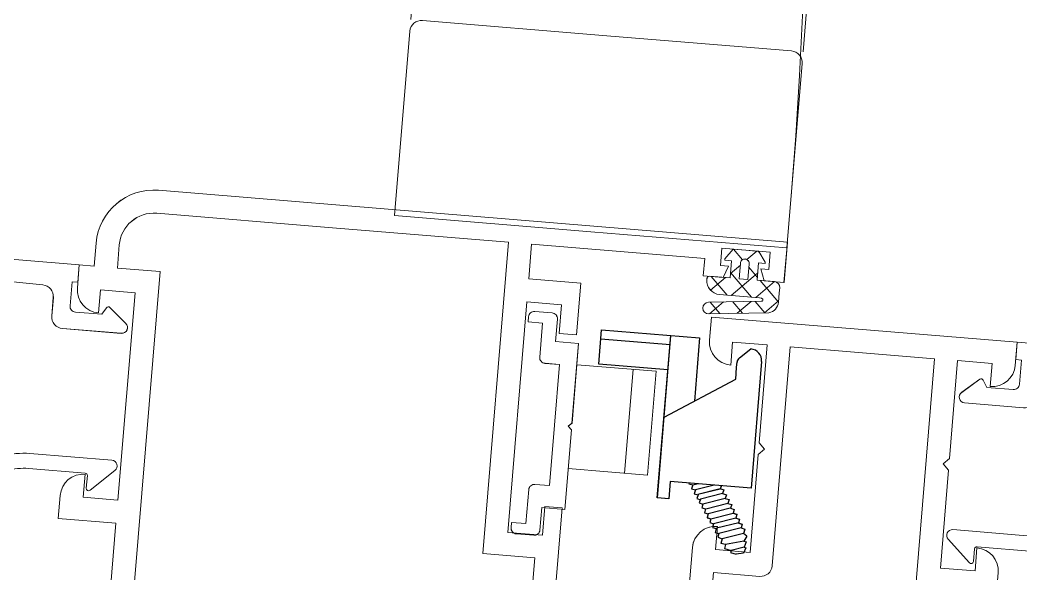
# Model space of a CAD drawing. Header units: millimetres. Extents: x 26282 to 30760, y 1404 to 4574.
# Drawn here: x 29353 to 29361.65, y 3490.9 to 3495.69 of the extents above; entities that cross this region are included whole.
import ezdxf

# ---------------------------------------------------------------- set-up
doc = ezdxf.new("R2010")
doc.units = ezdxf.units.MM
doc.header["$LTSCALE"] = 0.25
doc.layers.add('AB-DUV', color=4, linetype='Continuous', lineweight=50)
doc.layers.add('DOĞRAMA', color=30, linetype='Continuous', lineweight=20)
doc.layers.add('aksesuar_k', color=7, linetype='Continuous')

# ---------------------------------------------------------------- blocks, each defined once
blk = doc.blocks.new('CHD60E27', base_point=(-138.6, 7.85))
at = {"color": 1, "linetype": 'Continuous'}
for p, q in [((-80.6, 56.35), (-78.6, 56.35)), ((-115.729976, 50.516652), (-114.729976, 49.516652)), ((-115.729976, 50.516652), (-114.729976, 49.516652)), ((-78.6, 29.85), (-80.6, 29.85)), ((-137.2, 16.75), (-135.7, 16.75)), ((-135.7, 16.75), (-135.7, 15.25))]:
    blk.add_line(p, q, dxfattribs=at)
at = {"color": 40, "linetype": 'Continuous'}
for points in [[(-138.6, 7.85), (-138.6, 78.35), (-134.7, 78.35), (-134.7, 75.95, -0.414213), (-135.199999, 75.45), (-135.7, 75.45), (-135.7, 76.95), (-137.2, 76.95), (-137.2, 69.45), (-135.7, 69.45), (-135.7, 70.95), (-135.2, 70.95, -0.414213), (-134.699999, 70.45), (-134.7, 66.05), (-135.7, 66.05), (-135.7, 68.05), (-137.2, 68.05), (-137.2, 58.05), (-135.7, 58.05), (-135.7, 60.05), (-134.7, 60.05), (-134.7, 56.65), (-136.6, 56.65), (-136.6, 51.35), (-134.4, 51.35), (-132.2, 51.35), (-132.2, 52.95), (-130.2, 52.95), (-130.2, 51.95), (-128.790992, 51.95, 0.176327), (-128.630295, 52.008489), (-127.7, 52.789099), (-127, 52.789099, -0.43976), (-126.701142, 52.462953), (-126.911671, 50.056591, -0.176327), (-126.983943, 49.901604), (-127.323223, 49.562323, -0.577351), (-127.741481, 49.674394), (-127.772347, 49.789587, 0.267949), (-127.949124, 49.966363), (-129.9, 50.489099), (-130.1, 50.489099, 0.842899), (-130.2, 49.906257), (-130.2, 45.839099, 0.414213), (-129.949998, 45.589099), (-129.628806, 45.589099, 0.137838), (-129.498553, 45.625711), (-127.980252, 46.552487, -0.585341), (-127.6, 46.339099), (-127.6, 45.002615, -0.261351), (-128.07899, 44.149065), (-129.797634, 43.1), (-128.07899, 42.050935, -0.261351), (-127.6, 41.197385), (-127.6, 39.8609, -0.585341), (-127.980252, 39.647512), (-129.498554, 40.574288, 0.137838), (-129.628807, 40.6109), (-129.95, 40.6109, 0.414213), (-130.199999, 40.360899), (-130.2, 36.293743, 0.842899), (-130.1, 35.710901), (-129.9, 35.7109), (-127.949123, 36.233636, 0.267949), (-127.772347, 36.410413), (-127.741481, 36.525605, -0.577351), (-127.323223, 36.637676), (-126.983943, 36.298396, -0.176327), (-126.911671, 36.143409), (-126.701141, 33.737047, -0.43976), (-127, 33.4109), (-127.7, 33.4109), (-128.630295, 34.191511, 0.176327), (-128.790992, 34.25), (-130.2, 34.25), (-130.2, 33.25), (-132.2, 33.25), (-132.2, 34.85), (-136.6, 34.85), (-136.6, 29.55), (-134.7, 29.55), (-134.7, 26.15), (-135.7, 26.15), (-135.7, 28.15), (-137.2, 28.15), (-137.2, 18.15), (-135.7, 18.15), (-135.7, 20.15), (-134.7, 20.15), (-134.7, 15.75, -0.414213), (-135.199999, 15.25), (-135.7, 15.25), (-135.7, 16.75), (-137.2, 16.75), (-137.2, 9.25), (-135.7, 9.25), (-135.7, 10.75), (-135.2, 10.75, -0.414213), (-134.699999, 10.25), (-134.7, 7.85), (-138.6, 7.85)], [(-78.6, 56.35), (-78.6, 29.85), (-79.6, 29.85), (-80.6, 29.85, -0.414213), (-82.599999, 31.85), (-80.6, 31.85), (-80.6, 34.85), (-89.1, 34.85), (-89.6, 35.35), (-90.1, 34.85), (-98.6, 34.85), (-98.6, 31.85), (-96.6, 31.85, -0.414213), (-98.599999, 29.85), (-105.740408, 29.85, -0.356298), (-107.699999, 31.450001), (-105.7, 31.45), (-105.7, 34.85), (-109, 34.85), (-109.5, 35.35), (-110, 34.85), (-113.2, 34.85), (-113.2, 31.45), (-111.2, 31.45, -0.356298), (-113.159592, 29.85), (-115.2, 29.85), (-115.2, 34.25), (-116.609007, 34.25, 0.176327), (-116.769704, 34.191511), (-117.7, 33.4109), (-118.4, 33.4109, -0.43976), (-118.698859, 33.737047), (-118.488329, 36.143409, -0.176327), (-118.416057, 36.298397), (-118.076776, 36.637677, -0.577351), (-117.658519, 36.525604), (-117.627652, 36.410413, 0.267949), (-117.450876, 36.233636), (-115.5, 35.7109), (-115.3, 35.7109, 0.842899), (-115.2, 36.293744), (-115.2, 40.3609, 0.414213), (-115.45, 40.6109), (-115.771193, 40.6109, 0.137838), (-115.901446, 40.574288), (-117.419747, 39.647512, -0.585341), (-117.799999, 39.8609), (-117.8, 41.197384, -0.261351), (-117.32101, 42.050935), (-115.602366, 43.1), (-117.321009, 44.149064, -0.261351), (-117.8, 45.002615), (-117.8, 46.339099, -0.585341), (-117.419747, 46.552488), (-115.901445, 45.625712, 0.137838), (-115.771193, 45.5891), (-115.45, 45.589099, 0.414213), (-115.199999, 45.8391), (-115.2, 49.906257, 0.842899), (-115.3, 50.489099), (-115.5, 50.489099), (-117.450876, 49.966364, 0.267949), (-117.627653, 49.789587), (-117.658518, 49.674395, -0.577351), (-118.076776, 49.562322), (-118.416057, 49.901603, -0.176327), (-118.488329, 50.056591), (-118.698858, 52.462953, -0.43976), (-118.4, 52.789099), (-117.7, 52.789099), (-116.769704, 52.008489, 0.176327), (-116.609007, 51.95), (-115.2, 51.95), (-115.2, 56.35), (-113.159591, 56.35, -0.356297), (-111.199999, 54.75), (-113.2, 54.75), (-113.2, 51.35), (-110, 51.35), (-109.5, 50.85), (-109, 51.35), (-105.7, 51.35), (-105.7, 54.75), (-107.7, 54.75, -0.356297), (-105.740408, 56.35), (-98.6, 56.35, -0.414213), (-96.599999, 54.350001), (-98.6, 54.35), (-98.6, 51.35), (-90.1, 51.35), (-89.6, 50.85), (-89.1, 51.35), (-80.6, 51.35), (-80.6, 54.35), (-82.6, 54.35, -0.414213), (-80.6, 56.35), (-78.6, 56.35)], [(-80.6, 43.1), (-80.6, 49.35), (-99.6, 49.35, -0.414213), (-100.6, 50.35), (-100.6, 54.35), (-103.7, 54.35), (-103.7, 50.35, -0.414213), (-104.699999, 49.350001), (-113.2, 49.35), (-113.2, 36.85), (-104.7, 36.85, -0.414213), (-103.699999, 35.850001), (-103.7, 31.85), (-100.6, 31.85), (-100.6, 35.85, -0.414213), (-99.6, 36.85), (-80.6, 36.85), (-80.6, 43.1)]]:
    blk.add_lwpolyline(points, format="xyb", close=True, dxfattribs=at)
at = {"color": 4, "linetype": 'Continuous'}
for points in [[(-130.210348, 45.762166), (-128.497348, 46.762166), (-122.710348, 46.762166), (-116.923348, 46.762166), (-115.210348, 45.762166), (-115.210348, 50.362166), (-116.910348, 49.362166), (-122.710348, 49.362166), (-128.510348, 49.362166), (-130.210348, 50.362166), (-130.210348, 45.762166)], [(-128.497348, 39.437833), (-130.210348, 40.437833), (-130.210348, 35.837833), (-128.510348, 36.837833), (-122.710348, 36.837833), (-116.910348, 36.837833), (-115.210348, 35.837833), (-115.210348, 40.437833), (-116.923348, 39.437833), (-122.710348, 39.437833), (-128.497348, 39.437833)]]:
    blk.add_lwpolyline(points, close=True, dxfattribs=at)
at = {"color": 40, "linetype": 'Continuous'}
blk.add_lwpolyline([(-134.4, 49.35), (-136.6, 49.35), (-136.6, 36.85), (-132.2, 36.85), (-132.2, 49.35), (-134.4, 49.35)], close=True, dxfattribs=at)
blk = doc.blocks.new('CHD10-3111', base_point=(3855.389827, -8975.811796))
at = {"color": 40, "linetype": 'Continuous'}
blk.add_lwpolyline([(3855.389827, -8949.111796), (3879.389827, -8949.111796), (3879.389827, -8971.111796), (3877.889827, -8971.111796), (3877.889827, -8970.611796), (3875.789827, -8970.611796, 0.414276), (3875.289827, -8971.111902), (3875.289827, -8973.411796), (3875.891113, -8973.764938, -0.44986), (3875.948899, -8974.058621), (3874.687602, -8975.51474, -0.717959), (3873.789827, -8975.211796), (3873.789827, -8970.111796, -0.414242), (3874.789923, -8969.111796), (3876.40713, -8969.111796, 0.409111), (3877.406977, -8968.129248), (3877.703866, -8951.120522, 0.419335), (3877.203942, -8950.611796), (3858.289827, -8950.611796, 0.414214), (3857.789827, -8951.111796), (3857.789827, -8954.510299, 0.096347), (3857.826278, -8954.697709), (3862.331086, -8965.847499, -0.096289), (3862.789827, -8968.20752), (3862.789827, -8975.311796, -0.679855), (3861.925103, -8975.653814), (3860.044019, -8973.648631, -0.65679), (3860.189935, -8973.311796), (3861.289827, -8973.311796, 0.414214), (3861.489827, -8973.111796), (3861.489827, -8968.20752, 0.096295), (3861.125704, -8966.334383), (3856.526235, -8954.950297, -0.096289), (3856.489827, -8954.762994), (3856.489827, -8952.011796), (3855.389827, -8952.011796), (3855.389827, -8949.111796)], format="xyb", close=True, dxfattribs=at)
blk = doc.blocks.new('CHD60E28', base_point=(0, -82.8))
at = {"color": 1, "linetype": 'Continuous'}
blk.add_line((58, -22), (60, -22), dxfattribs=at)
at = {"color": 40, "linetype": 'Continuous'}
blk.add_lwpolyline([(27.74, -27), (38, -27), (38, -22), (40, -22, -0.414213), (42, -23.999999), (40, -24), (40, -27), (58, -27), (58, -24), (56, -24, -0.414213), (58, -21.999999), (60, -22), (60, -23.30168), (62, -23.30168, -0.414213), (67, -28.30168), (67, -28.30168), (67, -55.55084), (67, -82.8), (63.5, -82.8), (63.5, -81.073884), (64.5, -80.7), (64.5, -81.4), (66, -81.4), (66, -77.2), (64.5, -77.2), (64.5, -77.9), (63.5, -77.526115), (63.5, -75.8), (65, -75.8), (65, -60.8), (62, -60.8), (62, -65.3), (57.5, -65.3), (57.5, -63.8), (60, -63.8), (60, -60.8), (40, -60.8), (40, -63.8), (42.5, -63.8), (42.5, -65.3), (31.308076, -65.3)], format="xyb", dxfattribs=at)
blk.add_lwpolyline([(65, -43.55084), (65, -28.301681, 0.414213), (62, -25.301681), (60, -25.30168), (60, -29), (25.4, -29), (25.4, -58.8), (29.864701, -58.8), (32.462777, -63.3), (38, -63.3), (38, -58.8), (65, -58.8), (65, -43.55084)], format="xyb", close=True, dxfattribs=at)
blk = doc.blocks.new('CHD40D06', base_point=(-3.244644, -4.348007))
at = {"color": 1, "linetype": 'Continuous'}
for p, q in [((-3.233957, 1.502004), (-2.114244, 0.38229)), ((-3.143286, 0.615308), (-2.231326, 1.527269)), ((-1.5, 0.137274), (0, 1.637274)), ((-1.19341, 1.582777), (0, 0.389367)), ((-1.5, -1.984046), (0.484046, 0)), ((0.389367, 0), (1.189367, -0.8)), ((-2.992329, -0.860945), (-1.872616, -1.980658)), ((-2.94649, -1.309216), (-2.03453, -0.397255)), ((-1.5, -0.231953), (0.605442, -2.337395)), ((1.664749, -0.940617), (2.5, -0.105366)), ((0.267971, -2.337395), (1.067971, -1.537395)), ((1.710462, -1.321095), (2.5, -2.110633)), ((-2.749694, -3.23374), (-1.837734, -2.32178)), ((-1.5, -2.353274), (-0.000027, -3.853246)), ((2.317869, -2.408817), (2.5, -2.226687)), ((-2.750701, -3.223894), (-1.626587, -4.348007)), ((-1.74264, -4.348007), (0, -2.605366))]:
    blk.add_line(p, q, dxfattribs=at)
for points in [[(2.5, -0.0586), (2.5, -1.168698), (2.5, -2.278795), (1.60183, -2.919995), (1.5, -2.919995), (1.5, -2.337395), (0, -2.337395), (0, -3.848007, -0.414213), (-0.499999, -4.348007), (-0.943759, -4.348007), (-1.741907, -4.348007, -0.346314), (-2.714035, -3.582455), (-3.24205, 1.581145, -0.414213), (-2.795506, 2.129414, -0.414213), (-2.247237, 1.68287), (-1.7854, -2.833564), (-1.760746, -2.951964), (-1.679623, -2.98778), (-1.584181, -2.97584), (-1.510215, -2.854067), (-1.5, -2.668709), (-1.5, 0.781642, -0.414213), (-0.3, 1.981642), (-0.2, 1.981642, -0.414209), (0, 1.781645), (0, 0), (1.5, 0), (1.5, 0.5826), (1.60183, 0.5826), (2.5, -0.0586)], [(1.743245, -1.168703, 0.444305), (1.335038, -0.8), (0, -0.8), (0, -1.537395), (1.335028, -1.537395, 0.444305), (1.743245, -1.168703)]]:
    blk.add_lwpolyline(points, format="xyb", close=True, dxfattribs=at)
blk = doc.blocks.new('ISP-ROTO')
for p, q in [((-7.112, 68), (0, 68)), ((7.112, 68), (0, 68)), ((-8.105, 67.118), (-13, 26)), ((8.105, 67.118), (13, 26)), ((-13, 26), (0, 26)), ((13, 26), (0, 26)), ((-16, 24), (0, 24)), ((16, 24), (0, 24)), ((-17, 23), (-17, 17)), ((17, 23), (17, 17)), ((-16, 17), (0, 17)), ((16, 17), (0, 17)), ((-17, 16), (-17, 0)), ((17, 16), (17, 0)), ((-17, 0), (0, 0)), ((17, 0), (0, 0))]:
    blk.add_line(p, q)
for points in [[(0, 25.701), (-12.32, 25.701, 1), (-12.32, 24.241), (0, 24.241)], [(0, 25.701), (12.32, 25.701, -1), (12.32, 24.241), (0, 24.241)]]:
    blk.add_lwpolyline(points, format="xyb")
for centre, start, end in [((-7.112, 67), 90, 173.21103), ((7.112, 67), 6.78897, 90), ((-16, 23), 90, 180), ((16, 23), 0, 90), ((-16, 16), 90, 180), ((16, 16), 0, 90)]:
    blk.add_arc(centre, 1, start, end)
blk = doc.blocks.new('karş')
at = {"layer": 'aksesuar_k'}
for p, q in [((-11.742, 16.152), (-3.242, 16.152)), ((-11.742, 13.152), (-11.742, 16.152)), ((-5.742, 2.052), (-5.742, 16.152)), ((-3.242, 16.152), (-3.242, 10.662)), ((-11.742, 15.352), (-5.742, 15.352)), ((0.322, 14.701), (1.258, 15.552)), ((0.158, 13.852), (0.158, 14.331)), ((0.158, 12.852), (0.158, 13.852)), ((2.258, 14.552), (2.258, 3.552)), ((-5.742, 13.152), (-11.742, 13.152)), ((-5.742, 9.052), (0.158, 12.852)), ((-4.742, 3.552), (-4.742, 2.052)), ((2.258, 3.552), (-4.742, 3.552)), ((-3.104, 3.552), (-3.117, 3.489)), ((-3.104, 3.552), (-3.117, 3.489)), ((-3.117, 3.489), (-2.785, 3.418)), ((-3.117, 3.489), (-2.785, 3.418)), ((-2.32, 3.552), (-2.772, 3.398)), ((-0.939, 3.552), (-2.522, 3.012)), ((-0.312, 3.584), (-0.383, 3.252)), ((-0.319, 3.552), (-0.383, 3.252)), ((-2.785, 3.418), (-2.856, 3.085)), ((-2.785, 3.418), (-2.856, 3.085)), ((-2.856, 3.085), (-2.523, 3.014)), ((-2.856, 3.085), (-2.523, 3.014)), ((-2.523, 3.014), (-2.593, 2.68)), ((-2.523, 3.014), (-2.593, 2.68)), ((-2.593, 2.68), (-2.26, 2.609)), ((-2.593, 2.68), (-2.26, 2.609)), ((-2.26, 2.609), (-2.331, 2.276)), ((-2.26, 2.609), (-2.331, 2.276)), ((-0.393, 3.267), (-2.271, 2.626)), ((-0.151, 2.893), (-2.029, 2.251)), ((-0.414, 3.299), (-0.081, 3.227)), ((-0.414, 3.299), (-0.081, 3.227)), ((-0.081, 3.227), (-0.152, 2.895)), ((-0.081, 3.227), (-0.152, 2.895)), ((-0.152, 2.895), (0.182, 2.822)), ((-0.152, 2.895), (0.182, 2.822)), ((0.182, 2.822), (0.111, 2.489)), ((0.182, 2.822), (0.111, 2.489)), ((-4.742, 2.052), (-5.742, 2.052)), ((-2.331, 2.276), (-1.999, 2.205)), ((-2.331, 2.276), (-1.999, 2.205)), ((-2.029, 2.252), (-2.1, 1.919)), ((-2.029, 2.252), (-2.1, 1.919)), ((-2.1, 1.919), (-1.767, 1.848)), ((-2.1, 1.919), (-1.767, 1.848)), ((-1.767, 1.848), (-1.837, 1.514)), ((-1.767, 1.848), (-1.837, 1.514)), ((0.11, 2.491), (-1.768, 1.85)), ((0.377, 2.078), (-1.5, 1.436)), ((0.111, 2.489), (0.443, 2.418)), ((0.111, 2.489), (0.443, 2.418)), ((0.443, 2.418), (0.372, 2.085)), ((0.443, 2.418), (0.372, 2.085)), ((0.372, 2.085), (0.706, 2.013)), ((0.372, 2.085), (0.706, 2.013)), ((0.706, 2.013), (0.635, 1.68)), ((0.706, 2.013), (0.635, 1.68)), ((-1.837, 1.514), (-1.505, 1.442)), ((-1.837, 1.514), (-1.505, 1.442)), ((-1.505, 1.442), (-1.576, 1.11)), ((-1.505, 1.442), (-1.576, 1.11)), ((-1.576, 1.11), (-1.243, 1.039)), ((-1.576, 1.11), (-1.243, 1.039)), ((-1.243, 1.039), (-1.313, 0.704)), ((-1.243, 1.039), (-1.313, 0.704)), ((0.614, 1.681), (-1.264, 1.04)), ((0.891, 1.255), (-0.987, 0.613)), ((1.164, 0.865), (-0.714, 0.223)), ((0.635, 1.68), (0.968, 1.609)), ((0.635, 1.68), (0.968, 1.609)), ((0.968, 1.609), (0.897, 1.276)), ((0.968, 1.609), (0.897, 1.276)), ((0.897, 1.276), (1.231, 1.203)), ((0.897, 1.276), (1.231, 1.203)), ((1.231, 1.203), (1.16, 0.871)), ((1.231, 1.203), (1.16, 0.871)), ((1.16, 0.871), (1.492, 0.8)), ((1.16, 0.871), (1.492, 0.8)), ((-1.313, 0.704), (-0.98, 0.633)), ((-1.313, 0.704), (-0.98, 0.633)), ((-0.98, 0.633), (-1.051, 0.3)), ((-0.98, 0.633), (-1.051, 0.3)), ((-1.051, 0.3), (-0.718, 0.229)), ((-1.051, 0.3), (-0.718, 0.229)), ((-0.718, 0.229), (-0.788, -0.105)), ((-0.718, 0.229), (-0.788, -0.105)), ((1.445, 0.494), (-0.433, -0.148)), ((1.684, 0.061), (-0.194, -0.58)), ((1.492, 0.8), (1.421, 0.467)), ((1.492, 0.8), (1.421, 0.467)), ((1.421, 0.467), (1.755, 0.394)), ((1.421, 0.467), (1.755, 0.394)), ((1.755, 0.394), (1.684, 0.061)), ((1.755, 0.394), (1.684, 0.061)), ((1.684, 0.061), (2.017, -0.01)), ((1.684, 0.061), (2.017, -0.01)), ((-0.788, -0.105), (-0.456, -0.176)), ((-0.788, -0.105), (-0.456, -0.176)), ((-0.456, -0.176), (-0.527, -0.509)), ((-0.527, -0.509), (-0.194, -0.58)), ((-0.527, -0.509), (-0.194, -0.58)), ((-0.194, -0.58), (-0.264, -0.914)), ((-0.194, -0.58), (-0.264, -0.914)), ((1.928, -0.41), (0.133, -0.999)), ((2.228, -0.601), (1.928, -0.41)), ((2.017, -0.01), (1.931, -0.412)), ((2.017, -0.01), (1.946, -0.342)), ((2.228, -0.601), (2.026, -1.049)), ((-0.264, -0.914), (0.133, -0.999)), ((0.133, -0.999), (0.039, -1.439)), ((0.47, -1.483), (0.039, -1.439)), ((0.47, -1.483), (0.398, -1.816)), ((2.026, -1.049), (0.47, -1.483)), ((2.097, -1.582), (0.997, -1.944)), ((2.026, -1.049), (2.226, -1.092)), ((2.219, -1.612), (2.079, -2.104)), ((2.226, -1.092), (2.097, -1.582)), ((2.097, -1.582), (2.219, -1.612)), ((0.398, -1.816), (0.997, -1.944)), ((0.997, -1.944), (0.955, -2.144)), ((0.955, -2.144), (1.455, -2.226)), ((2.079, -2.104), (1.453, -2.234))]:
    blk.add_line(p, q, dxfattribs=at)
for centre, radius, start, end in [((0.658, 14.331), 0.5, 132.27369, 180), ((1.258, 14.552), 1, 0, 90)]:
    blk.add_arc(centre, radius, start, end, dxfattribs=at)
blk = doc.blocks.new('A$C3DEF5641')
at = {"layer": 'DOĞRAMA', "color": 163}
for p, q in [((440.712, 106.857), (433.832, 106.857)), ((438.712, 106.857), (438.712, 97.857)), ((440.712, 97.857), (440.712, 106.857)), ((433.832, 97.857), (440.712, 97.857))]:
    blk.add_line(p, q, dxfattribs=at)
at = {"layer": 'DOĞRAMA', "color": 163, "lineweight": 0}
blk.add_lwpolyline([(431.082, 106.754), (432.332, 106.754), (432.332, 101.504), (432.332, 96.254), (431.082, 96.254, 0.414214), (430.582, 95.754), (430.582, 92.804), (429.332, 92.804), (429.332, 92.354, 0.414214), (429.832, 91.854), (431.332, 91.854, 0.414214), (431.832, 92.354), (431.832, 94.304), (433.832, 94.304), (433.832, 101.204), (433.532, 101.504), (433.832, 101.804), (433.832, 108.704), (431.832, 108.704), (431.832, 110.654, 0.414214), (431.332, 111.154), (429.832, 111.154, 0.414214), (429.332, 110.654), (429.332, 110.204), (430.582, 110.204), (430.582, 107.254, 0.414214)], format="xyb", close=True, dxfattribs=at)
at = {"layer": 'DOĞRAMA', "color": 163}
blk.add_arc((46.495, 122.913), 404.588, 0, 90, dxfattribs=at)
for name, p in [('ISP-ROTO', (434.083, 118.424)), ('karş', (447.454, 93.905))]:
    blk.add_blockref(name, p, dxfattribs=at)
at = {"layer": 'DOĞRAMA', "color": 163, "rotation": 90}
for name, p in [('CHD60E28', (451.083, 51.924)), ('CHD40D06', (450.754, 112.181)), ('CHD10-3111', (394.983, 87.924))]:
    blk.add_blockref(name, p, dxfattribs=at)
at = {"layer": 'DOĞRAMA', "color": 163, "xscale": -1, "rotation": 270}
for name, p in [('CHD60E27', (423.083, 51.924)), ('CHD10-3111', (466.883, 87.924))]:
    blk.add_blockref(name, p, dxfattribs=at)
blk = doc.blocks.new('A$C187D15ED')
at = {"layer": 'DOĞRAMA', "color": 163, "xscale": 0.1, "yscale": 0.1, "zscale": 0.1, "rotation": 355.2754398313509}
blk.add_blockref('A$C3DEF5641', (9743.2711, 3280.6018, -134.2241), dxfattribs=at)
blk.add_blockref('A$C3DEF5641', (9743.2711, 3280.6018, -134.2241), dxfattribs=at)

msp = doc.modelspace()

# ---------------------------------------------------------------- block references
at = {"layer": 'AB-DUV', "ltscale": 100}
msp.add_blockref('A$C187D15ED', (19570.4239, 205.0275, 5.1264), dxfattribs=at)

# ---------------------------------------------------------------- next in the draw order: linework, layer by layer
at = {"layer": 'aksesuar_k'}
for p, q in [((29358, 3492.71, -129.0977), (29358.0247, 3493.0089, -129.0977)), ((29358, 3492.71, -129.0977), (29358.0247, 3493.0089, -129.0977)), ((29358.0247, 3493.0089, -129.0977), (29358.8718, 3492.9389, -129.0977)), ((29358.0247, 3493.0089, -129.0977), (29358.8718, 3492.9389, -129.0977)), ((29358.0181, 3492.9292, -129.0977), (29358.616, 3492.8798, -129.0977)), ((29358.0181, 3492.9292, -129.0977), (29358.616, 3492.8798, -129.0977)), ((29358.5065, 3491.5543, -129.0977), (29358.6226, 3492.9595, -129.0977)), ((29358.5065, 3491.5543, -129.0977), (29358.6226, 3492.9595, -129.0977)), ((29358.8718, 3492.9389, -129.0977), (29358.8266, 3492.3918, -129.0977)), ((29358.8718, 3492.9389, -129.0977), (29358.8266, 3492.3918, -129.0977)), ((29359.215, 3492.7649, -129.0977), (29359.3153, 3492.8421, -129.0977)), ((29359.215, 3492.7649, -129.0977), (29359.3153, 3492.8421, -129.0977)), ((29359.1917, 3492.6817, -129.0977), (29359.1956, 3492.7294, -129.0977)), ((29359.1917, 3492.6817, -129.0977), (29359.1956, 3492.7294, -129.0977)), ((29359.4067, 3492.7342, -129.0977), (29359.3161, 3491.6379, -129.0977)), ((29359.4067, 3492.7342, -129.0977), (29359.3161, 3491.6379, -129.0977)), ((29358.5979, 3492.6605, -129.0977), (29358, 3492.71, -129.0977)), ((29358.5979, 3492.6605, -129.0977), (29358, 3492.71, -129.0977)), ((29359.1834, 3492.582, -129.0977), (29359.1917, 3492.6817, -129.0977)), ((29359.1834, 3492.582, -129.0977), (29359.1917, 3492.6817, -129.0977)), ((29358.5641, 3492.2519, -129.0977), (29359.1834, 3492.582, -129.0977)), ((29358.5641, 3492.2519, -129.0977), (29359.1834, 3492.582, -129.0977)), ((29358.6185, 3491.6956, -129.0977), (29358.6061, 3491.5461, -129.0977)), ((29358.6185, 3491.6956, -129.0977), (29358.6061, 3491.5461, -129.0977)), ((29359.3161, 3491.6379, -129.0977), (29358.6185, 3491.6956, -129.0977)), ((29359.3161, 3491.6379, -129.0977), (29358.6185, 3491.6956, -129.0977)), ((29358.7817, 3491.6821, -129.0977), (29358.7799, 3491.6759, -129.0977)), ((29358.7817, 3491.6821, -129.0977), (29358.7799, 3491.6759, -129.0977)), ((29358.7817, 3491.6821, -129.0977), (29358.7799, 3491.6759, -129.0977)), ((29358.7817, 3491.6821, -129.0977), (29358.7799, 3491.6759, -129.0977)), ((29358.7799, 3491.6759, -129.0977), (29358.8125, 3491.666, -129.0977)), ((29358.7799, 3491.6759, -129.0977), (29358.8125, 3491.666, -129.0977)), ((29358.7799, 3491.6759, -129.0977), (29358.8125, 3491.666, -129.0977)), ((29358.7799, 3491.6759, -129.0977), (29358.8125, 3491.666, -129.0977)), ((29358.8125, 3491.666, -129.0977), (29358.8027, 3491.6335, -129.0977)), ((29358.8125, 3491.666, -129.0977), (29358.8027, 3491.6335, -129.0977)), ((29358.8125, 3491.666, -129.0977), (29358.8027, 3491.6335, -129.0977)), ((29358.8125, 3491.666, -129.0977), (29358.8027, 3491.6335, -129.0977)), ((29358.8027, 3491.6335, -129.0977), (29358.8352, 3491.6236, -129.0977)), ((29358.8027, 3491.6335, -129.0977), (29358.8352, 3491.6236, -129.0977)), ((29358.8027, 3491.6335, -129.0977), (29358.8352, 3491.6236, -129.0977)), ((29358.8027, 3491.6335, -129.0977), (29358.8352, 3491.6236, -129.0977)), ((29358.8599, 3491.6756, -129.0977), (29358.8136, 3491.664, -129.0977)), ((29358.8599, 3491.6756, -129.0977), (29358.8136, 3491.664, -129.0977)), ((29358.8352, 3491.6236, -129.0977), (29358.8255, 3491.5909, -129.0977)), ((29358.8352, 3491.6236, -129.0977), (29358.8255, 3491.5909, -129.0977)), ((29358.8352, 3491.6236, -129.0977), (29358.8255, 3491.5909, -129.0977)), ((29358.8352, 3491.6236, -129.0977), (29358.8255, 3491.5909, -129.0977)), ((29358.9975, 3491.6642, -129.0977), (29358.8353, 3491.6234, -129.0977)), ((29358.9975, 3491.6642, -129.0977), (29358.8353, 3491.6234, -129.0977)), ((29359.0495, 3491.6313, -129.0977), (29358.8571, 3491.5829, -129.0977)), ((29359.0495, 3491.6313, -129.0977), (29358.8571, 3491.5829, -129.0977)), ((29359.0706, 3491.592, -129.0977), (29358.8782, 3491.5436, -129.0977)), ((29359.0706, 3491.592, -129.0977), (29358.8782, 3491.5436, -129.0977)), ((29359.0478, 3491.6346, -129.0977), (29359.0804, 3491.6248, -129.0977)), ((29359.0478, 3491.6346, -129.0977), (29359.0804, 3491.6248, -129.0977)), ((29359.0478, 3491.6346, -129.0977), (29359.0804, 3491.6248, -129.0977)), ((29359.0478, 3491.6346, -129.0977), (29359.0804, 3491.6248, -129.0977)), ((29359.0602, 3491.6623, -129.0977), (29359.0504, 3491.6297, -129.0977)), ((29359.0602, 3491.6623, -129.0977), (29359.0504, 3491.6297, -129.0977)), ((29359.0593, 3491.6591, -129.0977), (29359.0504, 3491.6297, -129.0977)), ((29359.0593, 3491.6591, -129.0977), (29359.0504, 3491.6297, -129.0977)), ((29359.0804, 3491.6248, -129.0977), (29359.0705, 3491.5922, -129.0977)), ((29359.0804, 3491.6248, -129.0977), (29359.0705, 3491.5922, -129.0977)), ((29359.0804, 3491.6248, -129.0977), (29359.0705, 3491.5922, -129.0977)), ((29359.0804, 3491.6248, -129.0977), (29359.0705, 3491.5922, -129.0977)), ((29359.0705, 3491.5922, -129.0977), (29359.1032, 3491.5822, -129.0977)), ((29359.0705, 3491.5922, -129.0977), (29359.1032, 3491.5822, -129.0977)), ((29359.0705, 3491.5922, -129.0977), (29359.1032, 3491.5822, -129.0977)), ((29359.0705, 3491.5922, -129.0977), (29359.1032, 3491.5822, -129.0977)), ((29358.6061, 3491.5461, -129.0977), (29358.5065, 3491.5543, -129.0977)), ((29358.6061, 3491.5461, -129.0977), (29358.5065, 3491.5543, -129.0977)), ((29358.8255, 3491.5909, -129.0977), (29358.8581, 3491.5811, -129.0977)), ((29358.8255, 3491.5909, -129.0977), (29358.8581, 3491.5811, -129.0977)), ((29358.8255, 3491.5909, -129.0977), (29358.8581, 3491.5811, -129.0977)), ((29358.8255, 3491.5909, -129.0977), (29358.8581, 3491.5811, -129.0977)), ((29358.8581, 3491.5811, -129.0977), (29358.8483, 3491.5485, -129.0977)), ((29358.8581, 3491.5811, -129.0977), (29358.8483, 3491.5485, -129.0977)), ((29358.8581, 3491.5811, -129.0977), (29358.8483, 3491.5485, -129.0977)), ((29358.8581, 3491.5811, -129.0977), (29358.8483, 3491.5485, -129.0977)), ((29358.8483, 3491.5485, -129.0977), (29358.8808, 3491.5387, -129.0977)), ((29358.8483, 3491.5485, -129.0977), (29358.8808, 3491.5387, -129.0977)), ((29358.8483, 3491.5485, -129.0977), (29358.8808, 3491.5387, -129.0977)), ((29358.8483, 3491.5485, -129.0977), (29358.8808, 3491.5387, -129.0977)), ((29358.8782, 3491.5436, -129.0977), (29358.8684, 3491.511, -129.0977)), ((29358.8782, 3491.5436, -129.0977), (29358.8684, 3491.511, -129.0977)), ((29358.8782, 3491.5436, -129.0977), (29358.8684, 3491.511, -129.0977)), ((29358.8782, 3491.5436, -129.0977), (29358.8684, 3491.511, -129.0977)), ((29358.8684, 3491.511, -129.0977), (29358.9009, 3491.5012, -129.0977)), ((29358.8684, 3491.511, -129.0977), (29358.9009, 3491.5012, -129.0977)), ((29358.8684, 3491.511, -129.0977), (29358.9009, 3491.5012, -129.0977)), ((29358.8684, 3491.511, -129.0977), (29358.9009, 3491.5012, -129.0977)), ((29359.0933, 3491.5498, -129.0977), (29358.9008, 3491.5014, -129.0977)), ((29359.0933, 3491.5498, -129.0977), (29358.9008, 3491.5014, -129.0977)), ((29359.1166, 3491.5064, -129.0977), (29358.9241, 3491.458, -129.0977)), ((29359.1166, 3491.5064, -129.0977), (29358.9241, 3491.458, -129.0977)), ((29359.1032, 3491.5822, -129.0977), (29359.0934, 3491.5497, -129.0977)), ((29359.1032, 3491.5822, -129.0977), (29359.0934, 3491.5497, -129.0977)), ((29359.1032, 3491.5822, -129.0977), (29359.0934, 3491.5497, -129.0977)), ((29359.1032, 3491.5822, -129.0977), (29359.0934, 3491.5497, -129.0977)), ((29359.0934, 3491.5497, -129.0977), (29359.126, 3491.5398, -129.0977)), ((29359.0934, 3491.5497, -129.0977), (29359.126, 3491.5398, -129.0977)), ((29359.0934, 3491.5497, -129.0977), (29359.126, 3491.5398, -129.0977)), ((29359.0934, 3491.5497, -129.0977), (29359.126, 3491.5398, -129.0977)), ((29359.126, 3491.5398, -129.0977), (29359.1161, 3491.5073, -129.0977)), ((29359.126, 3491.5398, -129.0977), (29359.1161, 3491.5073, -129.0977)), ((29359.126, 3491.5398, -129.0977), (29359.1161, 3491.5073, -129.0977)), ((29359.126, 3491.5398, -129.0977), (29359.1161, 3491.5073, -129.0977)), ((29359.1161, 3491.5073, -129.0977), (29359.1488, 3491.4973, -129.0977)), ((29359.1161, 3491.5073, -129.0977), (29359.1488, 3491.4973, -129.0977)), ((29359.1161, 3491.5073, -129.0977), (29359.1488, 3491.4973, -129.0977)), ((29359.1161, 3491.5073, -129.0977), (29359.1488, 3491.4973, -129.0977)), ((29358.9009, 3491.5012, -129.0977), (29358.8912, 3491.4685, -129.0977)), ((29358.9009, 3491.5012, -129.0977), (29358.8912, 3491.4685, -129.0977)), ((29358.9009, 3491.5012, -129.0977), (29358.8912, 3491.4685, -129.0977)), ((29358.9009, 3491.5012, -129.0977), (29358.8912, 3491.4685, -129.0977)), ((29358.8912, 3491.4685, -129.0977), (29358.9238, 3491.4586, -129.0977)), ((29358.8912, 3491.4685, -129.0977), (29358.9238, 3491.4586, -129.0977)), ((29358.8912, 3491.4685, -129.0977), (29358.9238, 3491.4586, -129.0977)), ((29358.8912, 3491.4685, -129.0977), (29358.9238, 3491.4586, -129.0977)), ((29358.9238, 3491.4586, -129.0977), (29358.914, 3491.4261, -129.0977)), ((29358.9238, 3491.4586, -129.0977), (29358.914, 3491.4261, -129.0977)), ((29358.9238, 3491.4586, -129.0977), (29358.914, 3491.4261, -129.0977)), ((29358.9238, 3491.4586, -129.0977), (29358.914, 3491.4261, -129.0977)), ((29358.914, 3491.4261, -129.0977), (29358.9465, 3491.4162, -129.0977)), ((29358.914, 3491.4261, -129.0977), (29358.9465, 3491.4162, -129.0977)), ((29358.914, 3491.4261, -129.0977), (29358.9465, 3491.4162, -129.0977)), ((29358.914, 3491.4261, -129.0977), (29358.9465, 3491.4162, -129.0977)), ((29359.1369, 3491.465, -129.0977), (29358.9445, 3491.4166, -129.0977)), ((29359.1369, 3491.465, -129.0977), (29358.9445, 3491.4166, -129.0977)), ((29359.161, 3491.4202, -129.0977), (29358.9685, 3491.3717, -129.0977)), ((29359.161, 3491.4202, -129.0977), (29358.9685, 3491.3717, -129.0977)), ((29359.1488, 3491.4973, -129.0977), (29359.139, 3491.4647, -129.0977)), ((29359.1488, 3491.4973, -129.0977), (29359.139, 3491.4647, -129.0977)), ((29359.1488, 3491.4973, -129.0977), (29359.139, 3491.4647, -129.0977)), ((29359.1488, 3491.4973, -129.0977), (29359.139, 3491.4647, -129.0977)), ((29359.139, 3491.4647, -129.0977), (29359.1716, 3491.4549, -129.0977)), ((29359.139, 3491.4647, -129.0977), (29359.1716, 3491.4549, -129.0977)), ((29359.139, 3491.4647, -129.0977), (29359.1716, 3491.4549, -129.0977)), ((29359.139, 3491.4647, -129.0977), (29359.1716, 3491.4549, -129.0977)), ((29359.1716, 3491.4549, -129.0977), (29359.1617, 3491.4223, -129.0977)), ((29359.1716, 3491.4549, -129.0977), (29359.1617, 3491.4223, -129.0977)), ((29359.1716, 3491.4549, -129.0977), (29359.1617, 3491.4223, -129.0977)), ((29359.1716, 3491.4549, -129.0977), (29359.1617, 3491.4223, -129.0977)), ((29359.1617, 3491.4223, -129.0977), (29359.1944, 3491.4123, -129.0977)), ((29359.1617, 3491.4223, -129.0977), (29359.1944, 3491.4123, -129.0977)), ((29359.1617, 3491.4223, -129.0977), (29359.1944, 3491.4123, -129.0977)), ((29359.1617, 3491.4223, -129.0977), (29359.1944, 3491.4123, -129.0977)), ((29358.9465, 3491.4162, -129.0977), (29358.9368, 3491.3835, -129.0977)), ((29358.9465, 3491.4162, -129.0977), (29358.9368, 3491.3835, -129.0977)), ((29358.9465, 3491.4162, -129.0977), (29358.9368, 3491.3835, -129.0977)), ((29358.9465, 3491.4162, -129.0977), (29358.9368, 3491.3835, -129.0977)), ((29358.9368, 3491.3835, -129.0977), (29358.9694, 3491.3737, -129.0977)), ((29358.9368, 3491.3835, -129.0977), (29358.9694, 3491.3737, -129.0977)), ((29358.9368, 3491.3835, -129.0977), (29358.9694, 3491.3737, -129.0977)), ((29358.9368, 3491.3835, -129.0977), (29358.9694, 3491.3737, -129.0977)), ((29358.9694, 3491.3737, -129.0977), (29358.9596, 3491.3411, -129.0977)), ((29358.9694, 3491.3737, -129.0977), (29358.9596, 3491.3411, -129.0977)), ((29358.9694, 3491.3737, -129.0977), (29358.9596, 3491.3411, -129.0977)), ((29358.9694, 3491.3737, -129.0977), (29358.9596, 3491.3411, -129.0977)), ((29358.9596, 3491.3411, -129.0977), (29358.9921, 3491.3313, -129.0977)), ((29358.9596, 3491.3411, -129.0977), (29358.9921, 3491.3313, -129.0977)), ((29358.9596, 3491.3411, -129.0977), (29358.9921, 3491.3313, -129.0977)), ((29358.9596, 3491.3411, -129.0977), (29358.9921, 3491.3313, -129.0977)), ((29359.1849, 3491.3791, -129.0977), (29358.9925, 3491.3306, -129.0977)), ((29359.1849, 3491.3791, -129.0977), (29358.9925, 3491.3306, -129.0977)), ((29359.21, 3491.3398, -129.0977), (29359.0175, 3491.2913, -129.0977)), ((29359.21, 3491.3398, -129.0977), (29359.0175, 3491.2913, -129.0977)), ((29359.1944, 3491.4123, -129.0977), (29359.1846, 3491.3797, -129.0977)), ((29359.1944, 3491.4123, -129.0977), (29359.1846, 3491.3797, -129.0977)), ((29359.1944, 3491.4123, -129.0977), (29359.1846, 3491.3797, -129.0977)), ((29359.1944, 3491.4123, -129.0977), (29359.1846, 3491.3797, -129.0977)), ((29359.1846, 3491.3797, -129.0977), (29359.2172, 3491.3699, -129.0977)), ((29359.1846, 3491.3797, -129.0977), (29359.2172, 3491.3699, -129.0977)), ((29359.1846, 3491.3797, -129.0977), (29359.2172, 3491.3699, -129.0977)), ((29359.1846, 3491.3797, -129.0977), (29359.2172, 3491.3699, -129.0977)), ((29359.2172, 3491.3699, -129.0977), (29359.2073, 3491.3373, -129.0977)), ((29359.2172, 3491.3699, -129.0977), (29359.2073, 3491.3373, -129.0977)), ((29359.2172, 3491.3699, -129.0977), (29359.2073, 3491.3373, -129.0977)), ((29359.2172, 3491.3699, -129.0977), (29359.2073, 3491.3373, -129.0977)), ((29359.2073, 3491.3373, -129.0977), (29359.24, 3491.3273, -129.0977)), ((29359.2073, 3491.3373, -129.0977), (29359.24, 3491.3273, -129.0977)), ((29359.2073, 3491.3373, -129.0977), (29359.24, 3491.3273, -129.0977)), ((29359.2073, 3491.3373, -129.0977), (29359.24, 3491.3273, -129.0977)), ((29358.9921, 3491.3313, -129.0977), (29358.9824, 3491.2985, -129.0977)), ((29358.9921, 3491.3313, -129.0977), (29358.9824, 3491.2985, -129.0977)), ((29358.9921, 3491.3313, -129.0977), (29358.9824, 3491.2985, -129.0977)), ((29358.9921, 3491.3313, -129.0977), (29358.9824, 3491.2985, -129.0977)), ((29358.9824, 3491.2985, -129.0977), (29359.015, 3491.2887, -129.0977)), ((29358.9824, 3491.2985, -129.0977), (29359.015, 3491.2887, -129.0977)), ((29358.9824, 3491.2985, -129.0977), (29359.015, 3491.2887, -129.0977)), ((29358.9824, 3491.2985, -129.0977), (29359.015, 3491.2887, -129.0977)), ((29359.015, 3491.2887, -129.0977), (29359.0052, 3491.2561, -129.0977)), ((29359.015, 3491.2887, -129.0977), (29359.0052, 3491.2561, -129.0977)), ((29359.0052, 3491.2561, -129.0977), (29359.0377, 3491.2463, -129.0977)), ((29359.0052, 3491.2561, -129.0977), (29359.0377, 3491.2463, -129.0977)), ((29359.0052, 3491.2561, -129.0977), (29359.0377, 3491.2463, -129.0977)), ((29359.0052, 3491.2561, -129.0977), (29359.0377, 3491.2463, -129.0977)), ((29359.0377, 3491.2463, -129.0977), (29359.028, 3491.2135, -129.0977)), ((29359.0377, 3491.2463, -129.0977), (29359.028, 3491.2135, -129.0977)), ((29359.0377, 3491.2463, -129.0977), (29359.028, 3491.2135, -129.0977)), ((29359.0377, 3491.2463, -129.0977), (29359.028, 3491.2135, -129.0977)), ((29359.2302, 3491.2947, -129.0977), (29359.0377, 3491.2463, -129.0977)), ((29359.2302, 3491.2947, -129.0977), (29359.0377, 3491.2463, -129.0977)), ((29359.24, 3491.3273, -129.0977), (29359.2302, 3491.2947, -129.0977)), ((29359.24, 3491.3273, -129.0977), (29359.2302, 3491.2947, -129.0977)), ((29359.24, 3491.3273, -129.0977), (29359.2302, 3491.2947, -129.0977)), ((29359.24, 3491.3273, -129.0977), (29359.2302, 3491.2947, -129.0977)), ((29359.2302, 3491.2947, -129.0977), (29359.2628, 3491.2849, -129.0977)), ((29359.2302, 3491.2947, -129.0977), (29359.2628, 3491.2849, -129.0977)), ((29359.2302, 3491.2947, -129.0977), (29359.2628, 3491.2849, -129.0977)), ((29359.2302, 3491.2947, -129.0977), (29359.2628, 3491.2849, -129.0977)), ((29359.2628, 3491.2849, -129.0977), (29359.2509, 3491.2455, -129.0977)), ((29359.2628, 3491.2849, -129.0977), (29359.2509, 3491.2455, -129.0977)), ((29359.2628, 3491.2849, -129.0977), (29359.2529, 3491.2523, -129.0977)), ((29359.2628, 3491.2849, -129.0977), (29359.2529, 3491.2523, -129.0977)), ((29359.028, 3491.2135, -129.0977), (29359.0669, 3491.2018, -129.0977)), ((29359.028, 3491.2135, -129.0977), (29359.0669, 3491.2018, -129.0977)), ((29359.0669, 3491.2018, -129.0977), (29359.0539, 3491.1588, -129.0977)), ((29359.0669, 3491.2018, -129.0977), (29359.0539, 3491.1588, -129.0977)), ((29359.2506, 3491.2457, -129.0977), (29359.0669, 3491.2018, -129.0977)), ((29359.2506, 3491.2457, -129.0977), (29359.0669, 3491.2018, -129.0977)), ((29359.2551, 3491.1812, -129.0977), (29359.0964, 3491.1508, -129.0977)), ((29359.2551, 3491.1812, -129.0977), (29359.0964, 3491.1508, -129.0977)), ((29359.279, 3491.2242, -129.0977), (29359.2506, 3491.2457, -129.0977)), ((29359.279, 3491.2242, -129.0977), (29359.2506, 3491.2457, -129.0977)), ((29359.279, 3491.2242, -129.0977), (29359.2551, 3491.1812, -129.0977)), ((29359.279, 3491.2242, -129.0977), (29359.2551, 3491.1812, -129.0977)), ((29359.2551, 3491.1812, -129.0977), (29359.2747, 3491.1753, -129.0977)), ((29359.2551, 3491.1812, -129.0977), (29359.2747, 3491.1753, -129.0977)), ((29359.2747, 3491.1753, -129.0977), (29359.2578, 3491.1276, -129.0977)), ((29359.2747, 3491.1753, -129.0977), (29359.2578, 3491.1276, -129.0977)), ((29359.0964, 3491.1508, -129.0977), (29359.0539, 3491.1588, -129.0977)), ((29359.0964, 3491.1508, -129.0977), (29359.0539, 3491.1588, -129.0977)), ((29359.0964, 3491.1508, -129.0977), (29359.0866, 3491.1182, -129.0977)), ((29359.0964, 3491.1508, -129.0977), (29359.0866, 3491.1182, -129.0977)), ((29359.0866, 3491.1182, -129.0977), (29359.1452, 3491.1005, -129.0977)), ((29359.0866, 3491.1182, -129.0977), (29359.1452, 3491.1005, -129.0977)), ((29359.1452, 3491.1005, -129.0977), (29359.1393, 3491.081, -129.0977)), ((29359.1452, 3491.1005, -129.0977), (29359.1393, 3491.081, -129.0977)), ((29359.1393, 3491.081, -129.0977), (29359.1885, 3491.0687, -129.0977)), ((29359.1393, 3491.081, -129.0977), (29359.1885, 3491.0687, -129.0977)), ((29359.2578, 3491.1276, -129.0977), (29359.1452, 3491.1005, -129.0977)), ((29359.2578, 3491.1276, -129.0977), (29359.1452, 3491.1005, -129.0977)), ((29359.2517, 3491.0756, -129.0977), (29359.1883, 3491.0679, -129.0977)), ((29359.2517, 3491.0756, -129.0977), (29359.1883, 3491.0679, -129.0977)), ((29359.2697, 3491.1235, -129.0977), (29359.2517, 3491.0756, -129.0977)), ((29359.2697, 3491.1235, -129.0977), (29359.2517, 3491.0756, -129.0977)), ((29359.2578, 3491.1276, -129.0977), (29359.2697, 3491.1235, -129.0977)), ((29359.2578, 3491.1276, -129.0977), (29359.2697, 3491.1235, -129.0977))]:
    msp.add_line(p, q, dxfattribs=at)
for centre, radius, start, end in [((29359.3071, 3492.7424, -129.0977), 0.1, 355.27544, 85.27544), ((29359.3071, 3492.7424, -129.0977), 0.1, 355.27544, 85.27544), ((29359.2454, 3492.7253, -129.0977), 0.05, 127.54913, 175.27544), ((29359.2454, 3492.7253, -129.0977), 0.05, 127.54913, 175.27544)]:
    msp.add_arc(centre, radius, start, end, dxfattribs=at)
at = {"layer": 'DOĞRAMA'}
for p, q in [((29359.815, 3496.0083, -129.0977), (29359.7655, 3495.4104, -129.0977)), ((29359.815, 3496.0083, -129.0977), (29359.7655, 3495.4104, -129.0977)), ((29356.4768, 3495.6822, -129.0977), (29358.0713, 3495.5504, -129.0977)), ((29356.4768, 3495.6822, -129.0977), (29358.0713, 3495.5504, -129.0977)), ((29356.3689, 3495.5907, -129.0977), (29356.2371, 3493.9962, -129.0977)), ((29356.3689, 3495.5907, -129.0977), (29356.2371, 3493.9962, -129.0977)), ((29359.6659, 3495.4186, -129.0977), (29358.0713, 3495.5504, -129.0977)), ((29359.6659, 3495.4186, -129.0977), (29358.0713, 3495.5504, -129.0977)), ((29359.7573, 3495.3107, -129.0977), (29359.6255, 3493.7161, -129.0977)), ((29359.7573, 3495.3107, -129.0977), (29359.6255, 3493.7161, -129.0977)), ((29356.2371, 3493.9962, -129.0977), (29357.9313, 3493.8562, -129.0977)), ((29356.2371, 3493.9962, -129.0977), (29357.9313, 3493.8562, -129.0977)), ((29359.6255, 3493.7161, -129.0977), (29357.9313, 3493.8562, -129.0977)), ((29359.6255, 3493.7161, -129.0977), (29357.9313, 3493.8562, -129.0977))]:
    msp.add_line(p, q, dxfattribs=at)
at = {"layer": 'DOĞRAMA', "color": 1, "linetype": 'Continuous'}
for p, q in [((29359.2421, 3493.614, -129.0977), (29359.1658, 3493.7042, -129.0977)), ((29359.2421, 3493.614, -129.0977), (29359.1658, 3493.7042, -129.0977)), ((29359.2804, 3493.6155, -129.0977), (29359.3656, 3493.6876, -129.0977)), ((29359.2804, 3493.6155, -129.0977), (29359.3656, 3493.6876, -129.0977)), ((29359.3938, 3493.667, -129.0977), (29359.3772, 3493.6867, -129.0977)), ((29359.3938, 3493.667, -129.0977), (29359.3772, 3493.6867, -129.0977)), ((29353.4962, 3493.3698, -129.0977), (29353.5126, 3493.5691, -129.0977)), ((29353.4962, 3493.3698, -129.0977), (29353.5126, 3493.5691, -129.0977)), ((29359.1379, 3493.4947, -129.0977), (29359.2242, 3493.5678, -129.0977)), ((29359.1379, 3493.4947, -129.0977), (29359.2242, 3493.5678, -129.0977)), ((29359.3201, 3493.29, -129.0977), (29359.1387, 3493.5041, -129.0977)), ((29359.3201, 3493.29, -129.0977), (29359.1387, 3493.5041, -129.0977)), ((29359.1455, 3493.3045, -129.0977), (29359.3726, 3493.497, -129.0977)), ((29359.1455, 3493.3045, -129.0977), (29359.3726, 3493.497, -129.0977)), ((29359.3698, 3493.4633, -129.0977), (29359.2967, 3493.5496, -129.0977)), ((29359.3698, 3493.4633, -129.0977), (29359.2967, 3493.5496, -129.0977)), ((29358.9671, 3493.35, -129.0977), (29359.0959, 3493.4591, -129.0977)), ((29358.9671, 3493.35, -129.0977), (29359.0959, 3493.4591, -129.0977)), ((29359.1087, 3493.3075, -129.0977), (29358.9715, 3493.4694, -129.0977)), ((29359.1087, 3493.3075, -129.0977), (29358.9715, 3493.4694, -129.0977)), ((29359.3569, 3493.287, -129.0977), (29359.5187, 3493.4241, -129.0977)), ((29359.3569, 3493.287, -129.0977), (29359.5187, 3493.4241, -129.0977)), ((29359.5537, 3493.2464, -129.0977), (29359.3943, 3493.4344, -129.0977)), ((29359.5537, 3493.2464, -129.0977), (29359.3943, 3493.4344, -129.0977)), ((29358.9584, 3493.1459, -129.0977), (29359.0792, 3493.2483, -129.0977)), ((29358.9584, 3493.1459, -129.0977), (29359.0792, 3493.2483, -129.0977)), ((29359.0475, 3493.1477, -129.0977), (29358.9641, 3493.2461, -129.0977)), ((29359.0475, 3493.1477, -129.0977), (29358.9641, 3493.2461, -129.0977)), ((29359.2409, 3493.1514, -129.0977), (29359.1575, 3493.2498, -129.0977)), ((29359.2409, 3493.1514, -129.0977), (29359.1575, 3493.2498, -129.0977)), ((29359.1958, 3493.1506, -129.0977), (29359.3167, 3493.2529, -129.0977)), ((29359.1958, 3493.1506, -129.0977), (29359.3167, 3493.2529, -129.0977)), ((29359.4343, 3493.1552, -129.0977), (29359.3509, 3493.2536, -129.0977)), ((29359.4343, 3493.1552, -129.0977), (29359.3509, 3493.2536, -129.0977)), ((29359.4333, 3493.1552, -129.0977), (29359.5546, 3493.258, -129.0977)), ((29359.4333, 3493.1552, -129.0977), (29359.5546, 3493.258, -129.0977)), ((29358.974, 3493.1178, -129.0977), (29358.9575, 3492.9184, -129.0977)), ((29358.974, 3493.1178, -129.0977), (29358.9575, 3492.9184, -129.0977)), ((29361.5985, 3492.7002, -129.0977), (29361.615, 3492.8995, -129.0977)), ((29361.5985, 3492.7002, -129.0977), (29361.615, 3492.8995, -129.0977))]:
    msp.add_line(p, q, dxfattribs=at)
at = {"layer": 'DOĞRAMA', "color": 163}
for p, q in [((29358.4966, 3492.6488, -129.0977), (29357.811, 3492.7055, -129.0977)), ((29358.2973, 3492.6653, -129.0977), (29358.2232, 3491.7684, -129.0977)), ((29358.4225, 3491.7519, -129.0977), (29358.4966, 3492.6488, -129.0977)), ((29357.7369, 3491.8086, -129.0977), (29358.4225, 3491.7519, -129.0977))]:
    msp.add_line(p, q, dxfattribs=at)
at = {"layer": 'DOĞRAMA', "color": 40, "linetype": 'Continuous', "elevation": -129.0977}
for points in [[(29353.7452, 3490.3129), (29353.8297, 3491.3354), (29353.3314, 3491.3766), (29353.3479, 3491.5759, -0.414213), (29353.5637, 3491.7588), (29353.5472, 3491.5595), (29353.8462, 3491.5347), (29353.9945, 3493.3286), (29353.6955, 3493.3533), (29353.679, 3493.154, -0.414213), (29353.4962, 3493.3698), (29353.5126, 3493.5691), (29353.6424, 3493.5584), (29353.6588, 3493.7577, -0.414213), (29354.1983, 3494.2148), (29354.1983, 3494.2148), (29356.914, 3493.9904), (29359.6296, 3493.766), (29359.6008, 3493.4172), (29359.4288, 3493.4314), (29359.3998, 3493.5341), (29359.4695, 3493.5284), (29359.4819, 3493.6778), (29359.0633, 3493.7124), (29359.0509, 3493.5629), (29359.1207, 3493.5572), (29359.0752, 3493.4606), (29358.9032, 3493.4748), (29358.9155, 3493.6243), (29357.4206, 3493.7479), (29357.3959, 3493.4489), (29357.8444, 3493.4118), (29357.8073, 3492.9633), (29357.6578, 3492.9757), (29357.6784, 3493.2248), (29357.3795, 3493.2496), (29357.2147, 3491.2563), (29357.5137, 3491.2316), (29357.5343, 3491.4808), (29357.6838, 3491.4684), (29357.5916, 3490.353)], [(29353.7452, 3490.3129), (29353.8297, 3491.3354), (29353.3314, 3491.3766), (29353.3479, 3491.5759, -0.414213), (29353.5637, 3491.7588), (29353.5472, 3491.5595), (29353.8462, 3491.5347), (29353.9945, 3493.3286), (29353.6955, 3493.3533), (29353.679, 3493.154, -0.414213), (29353.4962, 3493.3698), (29353.5126, 3493.5691), (29353.6424, 3493.5584), (29353.6588, 3493.7577, -0.414213), (29354.1983, 3494.2148), (29354.1983, 3494.2148), (29356.914, 3493.9904), (29359.6296, 3493.766), (29359.6008, 3493.4172), (29359.4288, 3493.4314), (29359.3998, 3493.5341), (29359.4695, 3493.5284), (29359.4819, 3493.6778), (29359.0633, 3493.7124), (29359.0509, 3493.5629), (29359.1207, 3493.5572), (29359.0752, 3493.4606), (29358.9032, 3493.4748), (29358.9155, 3493.6243), (29357.4206, 3493.7479), (29357.3959, 3493.4489), (29357.8444, 3493.4118), (29357.8073, 3492.9633), (29357.6578, 3492.9757), (29357.6784, 3493.2248), (29357.3795, 3493.2496), (29357.2147, 3491.2563), (29357.5137, 3491.2316), (29357.5343, 3491.4808), (29357.6838, 3491.4684), (29357.5916, 3490.353)], [(29351.3201, 3493.7503), (29353.5126, 3493.5691), (29353.5003, 3493.4196), (29353.4505, 3493.4238), (29353.4332, 3493.2145, 0.414276), (29353.4789, 3493.1605), (29353.7081, 3493.1416), (29353.7482, 3493.1986, -0.44986), (29353.778, 3493.2019), (29353.9127, 3493.0642, -0.717959), (29353.8751, 3492.9773), (29353.3669, 3493.0193, -0.414242), (29353.2754, 3493.1272), (29353.2888, 3493.2883, 0.409111), (29353.1991, 3493.3961), (29351.5064, 3493.5658, 0.419335)], [(29351.3201, 3493.7503), (29353.5126, 3493.5691), (29353.5003, 3493.4196), (29353.4505, 3493.4238), (29353.4332, 3493.2145, 0.414276), (29353.4789, 3493.1605), (29353.7081, 3493.1416), (29353.7482, 3493.1986, -0.44986), (29353.778, 3493.2019), (29353.9127, 3493.0642, -0.717959), (29353.8751, 3492.9773), (29353.3669, 3493.0193, -0.414242), (29353.2754, 3493.1272), (29353.2888, 3493.2883, 0.409111), (29353.1991, 3493.3961), (29351.5064, 3493.5658, 0.419335)], [(29361.3915, 3490.1947), (29361.4503, 3490.9063, 0.414213), (29361.2674, 3491.1221), (29361.251, 3490.9228), (29360.952, 3490.9475), (29361.022, 3491.7946), (29360.9763, 3491.8485), (29361.0302, 3491.8942), (29361.1002, 3492.7414), (29361.3992, 3492.7167), (29361.3827, 3492.5173, 0.414213), (29361.5985, 3492.7002), (29361.615, 3492.8995), (29361.615, 3492.8995), (29358.974, 3493.1178), (29358.9658, 3493.0181), (29358.9575, 3492.9184, 0.414213), (29359.1404, 3492.7027), (29359.1569, 3492.902), (29359.4558, 3492.8773), (29359.3858, 3492.0302), (29359.4315, 3491.9762), (29359.3776, 3491.9305), (29359.3076, 3491.0834), (29359.0086, 3491.1081), (29359.0251, 3491.3074, 0.414213), (29358.8093, 3491.1246), (29358.7505, 3490.4129, 0.356298)], [(29361.3915, 3490.1947), (29361.4503, 3490.9063, 0.414213), (29361.2674, 3491.1221), (29361.251, 3490.9228), (29360.952, 3490.9475), (29361.022, 3491.7946), (29360.9763, 3491.8485), (29361.0302, 3491.8942), (29361.1002, 3492.7414), (29361.3992, 3492.7167), (29361.3827, 3492.5173, 0.414213), (29361.5985, 3492.7002), (29361.615, 3492.8995), (29361.615, 3492.8995), (29358.974, 3493.1178), (29358.9658, 3493.0181), (29358.9575, 3492.9184, 0.414213), (29359.1404, 3492.7027), (29359.1569, 3492.902), (29359.4558, 3492.8773), (29359.3858, 3492.0302), (29359.4315, 3491.9762), (29359.3776, 3491.9305), (29359.3076, 3491.0834), (29359.0086, 3491.1081), (29359.0251, 3491.3074, 0.414213), (29358.8093, 3491.1246), (29358.7505, 3490.4129, 0.356298)], [(29363.8075, 3492.7183), (29361.615, 3492.8995), (29361.6027, 3492.75), (29361.6525, 3492.7459), (29361.6352, 3492.5366, -0.414276), (29361.5812, 3492.4909), (29361.352, 3492.5098), (29361.3218, 3492.5727, 0.44986), (29361.293, 3492.5808), (29361.1375, 3492.4671, 0.717959), (29361.1603, 3492.3752), (29361.6685, 3492.3332, 0.414242)], [(29363.8075, 3492.7183), (29361.615, 3492.8995), (29361.6027, 3492.75), (29361.6525, 3492.7459), (29361.6352, 3492.5366, -0.414276), (29361.5812, 3492.4909), (29361.352, 3492.5098), (29361.3218, 3492.5727, 0.44986), (29361.293, 3492.5808), (29361.1375, 3492.4671, 0.717959), (29361.1603, 3492.3752), (29361.6685, 3492.3332, 0.414242)], [(29352.8475, 3491.9124, -0.096289), (29353.0865, 3491.9387), (29353.7945, 3491.8802, -0.679855), (29353.8214, 3491.7912), (29353.6061, 3491.6202, -0.65679), (29353.5737, 3491.6375), (29353.5828, 3491.7472, 0.414214), (29353.5645, 3491.7687), (29353.0758, 3491.8091, 0.096295), (29352.8861, 3491.7883)], [(29352.8475, 3491.9124, -0.096289), (29353.0865, 3491.9387), (29353.7945, 3491.8802, -0.679855), (29353.8214, 3491.7912), (29353.6061, 3491.6202, -0.65679), (29353.5737, 3491.6375), (29353.5828, 3491.7472, 0.414214), (29353.5645, 3491.7687), (29353.0758, 3491.8091, 0.096295), (29352.8861, 3491.7883)], [(29361.7677, 3491.2212), (29361.0597, 3491.2797, 0.679855), (29361.0185, 3491.1964), (29361.2028, 3490.9924, 0.65679), (29361.2376, 3491.0042), (29361.2467, 3491.1138, -0.414214), (29361.2683, 3491.1321), (29361.757, 3491.0917, -0.096295)], [(29361.7677, 3491.2212), (29361.0597, 3491.2797, 0.679855), (29361.0185, 3491.1964), (29361.2028, 3490.9924, 0.65679), (29361.2376, 3491.0042), (29361.2467, 3491.1138, -0.414214), (29361.2683, 3491.1321), (29361.757, 3491.0917, -0.096295)]]:
    msp.add_lwpolyline(points, format="xyb", dxfattribs=at)
for points in [[(29355.7016, 3493.8899), (29354.1818, 3494.0155, 0.414213), (29353.8582, 3493.7413), (29353.8417, 3493.5419), (29354.2103, 3493.5115), (29353.9253, 3490.0632), (29356.8951, 3489.8178), (29356.9319, 3490.2627), (29357.4018, 3490.4846), (29357.4474, 3491.0364), (29356.9989, 3491.0735), (29357.2213, 3493.7643), (29355.7016, 3493.8899)], [(29355.7016, 3493.8899), (29354.1818, 3494.0155, 0.414213), (29353.8582, 3493.7413), (29353.8417, 3493.5419), (29354.2103, 3493.5115), (29353.9253, 3490.0632), (29356.8951, 3489.8178), (29356.9319, 3490.2627), (29357.4018, 3490.4846), (29357.4474, 3491.0364), (29356.9989, 3491.0735), (29357.2213, 3493.7643), (29355.7016, 3493.8899)], [(29360.278, 3492.8093), (29360.9009, 3492.7578), (29360.7444, 3490.8643, 0.414213), (29360.8358, 3490.7564), (29361.2345, 3490.7234), (29361.209, 3490.4145), (29360.8103, 3490.4474, 0.414213), (29360.7024, 3490.356), (29360.6324, 3489.5089), (29359.3867, 3489.6119), (29359.4567, 3490.459, 0.414213), (29359.3652, 3490.5669), (29358.9666, 3490.5998), (29358.9921, 3490.9088), (29359.3908, 3490.8758, 0.414213), (29359.4987, 3490.9672), (29359.6552, 3492.8608), (29360.278, 3492.8093)], [(29360.278, 3492.8093), (29360.9009, 3492.7578), (29360.7444, 3490.8643, 0.414213), (29360.8358, 3490.7564), (29361.2345, 3490.7234), (29361.209, 3490.4145), (29360.8103, 3490.4474, 0.414213), (29360.7024, 3490.356), (29360.6324, 3489.5089), (29359.3867, 3489.6119), (29359.4567, 3490.459, 0.414213), (29359.3652, 3490.5669), (29358.9666, 3490.5998), (29358.9921, 3490.9088), (29359.3908, 3490.8758, 0.414213), (29359.4987, 3490.9672), (29359.6552, 3492.8608), (29360.278, 3492.8093)]]:
    msp.add_lwpolyline(points, format="xyb", close=True, dxfattribs=at)
at = {"layer": 'DOĞRAMA', "color": 1, "linetype": 'Continuous', "elevation": -129.0977}
for points in [[(29359.1611, 3493.7045), (29359.2718, 3493.6954), (29359.3824, 3493.6863), (29359.4389, 3493.5915), (29359.4381, 3493.5813), (29359.38, 3493.5861), (29359.3676, 3493.4366), (29359.5182, 3493.4242, -0.414213), (29359.5639, 3493.3702), (29359.5602, 3493.326), (29359.5537, 3493.2465, -0.346314), (29359.4694, 3493.1559), (29358.9504, 3493.1458, -0.414213), (29358.8994, 3493.1948, -0.414213), (29358.9485, 3493.2458), (29359.4024, 3493.2546), (29359.4144, 3493.2561), (29359.4186, 3493.2639), (29359.4182, 3493.2735), (29359.4067, 3493.2819), (29359.3883, 3493.2844), (29359.0444, 3493.3128, -0.414213), (29358.9347, 3493.4423), (29358.9356, 3493.4523, -0.414209), (29358.9571, 3493.4705), (29359.1347, 3493.4559), (29359.147, 3493.6054), (29359.089, 3493.6102), (29359.0898, 3493.6203), (29359.1611, 3493.7045)], [(29359.1611, 3493.7045), (29359.2718, 3493.6954), (29359.3824, 3493.6863), (29359.4389, 3493.5915), (29359.4381, 3493.5813), (29359.38, 3493.5861), (29359.3676, 3493.4366), (29359.5182, 3493.4242, -0.414213), (29359.5639, 3493.3702), (29359.5602, 3493.326), (29359.5537, 3493.2465, -0.346314), (29359.4694, 3493.1559), (29358.9504, 3493.1458, -0.414213), (29358.8994, 3493.1948, -0.414213), (29358.9485, 3493.2458), (29359.4024, 3493.2546), (29359.4144, 3493.2561), (29359.4186, 3493.2639), (29359.4182, 3493.2735), (29359.4067, 3493.2819), (29359.3883, 3493.2844), (29359.0444, 3493.3128, -0.414213), (29358.9347, 3493.4423), (29358.9356, 3493.4523, -0.414209), (29358.9571, 3493.4705), (29359.1347, 3493.4559), (29359.147, 3493.6054), (29359.089, 3493.6102), (29359.0898, 3493.6203), (29359.1611, 3493.7045)], [(29359.2655, 3493.62, 0.444305), (29359.2254, 3493.5823), (29359.2144, 3493.4493), (29359.2879, 3493.4432), (29359.2989, 3493.5763, 0.444305), (29359.2655, 3493.62)], [(29359.2655, 3493.62, 0.444305), (29359.2254, 3493.5823), (29359.2144, 3493.4493), (29359.2879, 3493.4432), (29359.2989, 3493.5763, 0.444305), (29359.2655, 3493.62)]]:
    msp.add_lwpolyline(points, format="xyb", close=True, dxfattribs=at)
at = {"layer": 'DOĞRAMA', "color": 163, "lineweight": 0, "elevation": -129.0977}
msp.add_lwpolyline([(29357.5361, 3492.7179), (29357.6607, 3492.7076), (29357.6174, 3492.1844), (29357.5742, 3491.6611), (29357.4496, 3491.6714, 0.414214), (29357.3957, 3491.6257), (29357.3714, 3491.3317), (29357.2468, 3491.342), (29357.2431, 3491.2972, 0.414214), (29357.2888, 3491.2432), (29357.4383, 3491.2309, 0.414214), (29357.4922, 3491.2766), (29357.5083, 3491.4709), (29357.7076, 3491.4544), (29357.7645, 3492.1421), (29357.737, 3492.1745), (29357.7694, 3492.2019), (29357.8262, 3492.8896), (29357.6269, 3492.906), (29357.643, 3493.1004, 0.414214), (29357.5973, 3493.1543), (29357.4478, 3493.1667, 0.414214), (29357.3938, 3493.121), (29357.3901, 3493.0761), (29357.5147, 3493.0658), (29357.4904, 3492.7718, 0.414214)], format="xyb", close=True, dxfattribs=at)
at = {"layer": 'DOĞRAMA', "color": 163}
msp.add_arc((29319.3411, 3497.4959, -129.0977), 40.4588, 355.27544, 85.27544, dxfattribs=at)
at = {"layer": 'DOĞRAMA'}
for centre, start, end in [((29356.4685, 3495.5825, -129.0977), 85.27544, 175.27544), ((29356.4685, 3495.5825, -129.0977), 85.27544, 175.27544), ((29359.6576, 3495.3189, -129.0977), 355.27544, 85.27544), ((29359.6576, 3495.3189, -129.0977), 355.27544, 85.27544)]:
    msp.add_arc(centre, 0.1, start, end, dxfattribs=at)

doc.saveas('drawing.dxf')
